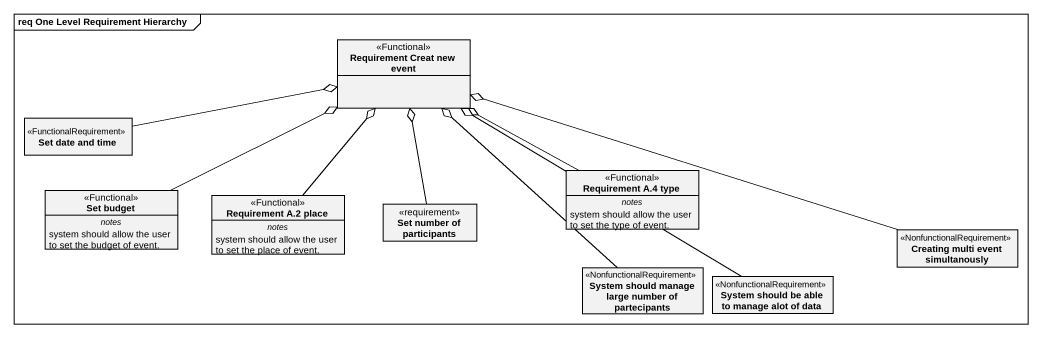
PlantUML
@startuml
mainframe req One Level Requirement Hierarchy
hide circle
hide empty members
class "Requirement Creat new event" as Requirement_Creat_new_event <<Functional>>
class "Set date and time" as Set_date_and_time <<FunctionalRequirement>>
class "Set budget" as Set_budget <<Functional>> {
  -- notes --
  system should allow the user to set the budget of event.
}
class "Requirement A.2 place" as Requirement_A_2_place <<Functional>> {
  -- notes --
  system should allow the user to set the place of event.
}
class "Set number of participants" as Set_number_of_participants <<requirement>>
class "Requirement A.4 type" as Requirement_A_4_type <<Functional>> {
  -- notes --
  system should allow the user to set the type of event.
}
class "Creating multi event simultanously" as Creating_multi_event <<NonfunctionalRequirement>>
class "System should manage large number of partecipants" as System_should_manage_large <<NonfunctionalRequirement>>
class "System should be able to manage alot of data" as System_should_be_able_to <<NonfunctionalRequirement>>
Set_date_and_time -right-o Requirement_Creat_new_event
Set_budget -right-o Requirement_Creat_new_event
Requirement_A_2_place -up-o Requirement_Creat_new_event
Set_number_of_participants -up-o Requirement_Creat_new_event
Requirement_A_4_type -left-o Requirement_Creat_new_event
Creating_multi_event -left-o Requirement_Creat_new_event
System_should_manage_large -up-o Requirement_Creat_new_event
System_should_be_able_to -left-o Requirement_Creat_new_event
@enduml
